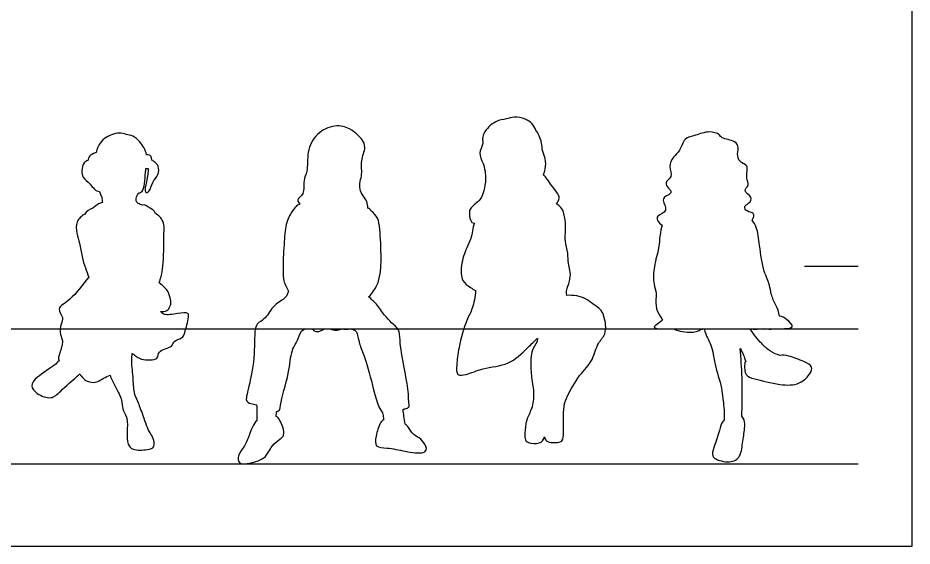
# Model space of a CAD drawing. Header units: millimetres. Extents: x 11.2 to 50.9, y -0.3 to 14.1.
# Drawn here: x 21.341 to 23.87, y 4.306 to 5.799 of the extents above; entities that cross this region are included whole.
import ezdxf

# ---------------------------------------------------------------- set-up
doc = ezdxf.new("R2010")
doc.units = ezdxf.units.MM
for name, color, linetype, true_color in [('AG-DIAGRAM', 7, 'Continuous', 0xfecc66), ('AG-GUIDE', 7, 'Continuous', 0xcccccc), ('AG-OUTLINE', 7, 'Continuous', 0x8000ff), ('X-VPRT', 6, 'Continuous', 0xff00ff)]:
    doc.layers.add(name, color=color, linetype=linetype, true_color=true_color)

msp = doc.modelspace()

# ---------------------------------------------------------------- linework, layer by layer
at = {"layer": 'AG-DIAGRAM'}
msp.add_line((18.0044, 4.5388), (23.7176, 4.5388), dxfattribs=at)
at = {"layer": 'AG-GUIDE'}
for p, q in [((23.5652, 5.0976), (23.7176, 5.0976)), ((18.0044, 4.9198), (23.7176, 4.9198))]:
    msp.add_line(p, q, dxfattribs=at)
at = {"layer": 'AG-OUTLINE'}
msp.add_lwpolyline([(22.2071, 4.9198), (22.2237, 4.9198)], dxfattribs=at)
for points, knots in [([(22.806, 5.4817), (22.8036, 5.4886), (22.7957, 5.5019), (22.7767, 5.5146), (22.744, 5.5215), (22.7223, 5.512), (22.6908, 5.5108), (22.6558, 5.4758), (22.6547, 5.4537), (22.6575, 5.4408), (22.6414, 5.4161), (22.6595, 5.3878), (22.6659, 5.3441), (22.659, 5.3114), (22.6525, 5.285), (22.6159, 5.261), (22.6181, 5.2419), (22.6212, 5.2192), (22.6313, 5.2193)], [-6.610371, -6.610371, -6.610371, -6.610371, -6.341212, -6.066651, -5.742536, -5.467429, -5.14877, -4.755719, -4.496897, -4.295521, -4.007116, -3.684779, -3.302669, -2.972307, -2.67512, -2.315756, -2.060817, -1.782789, -1.782789, -1.782789, -1.782789]), ([(22.3306, 5.2617), (22.3302, 5.268), (22.3309, 5.282), (22.2996, 5.3148), (22.3174, 5.3582), (22.3084, 5.395), (22.3273, 5.4322), (22.315, 5.4559), (22.3015, 5.469), (22.2793, 5.489), (22.2362, 5.4992), (22.183, 5.4742), (22.1567, 5.4217), (22.1624, 5.3653), (22.1462, 5.3408), (22.1536, 5.3011), (22.1267, 5.2862), (22.1356, 5.276), (22.1386, 5.2727)], [-5.302056, -5.302056, -5.302056, -5.302056, -5.051446, -4.690234, -4.31599, -3.965275, -3.609684, -3.332125, -3.084946, -2.778884, -2.408001, -1.984185, -1.552717, -1.132685, -0.828492, -0.483903, -0.208964, 0, 0, 0, 0]), ([(21.7047, 5.4124), (21.7035, 5.4194), (21.6973, 5.4362), (21.6724, 5.4658), (21.6515, 5.4678), (21.6317, 5.477), (21.5865, 5.4658), (21.568, 5.4406), (21.5618, 5.4188)], [-3.200738, -3.200738, -3.200738, -3.200738, -2.964998, -2.584013, -2.317592, -2.045432, -1.647974, -1.256643, -1.256643, -1.256643, -1.256643]), ([(22.8274, 5.355), (22.8294, 5.3603), (22.8336, 5.3775), (22.8352, 5.4016), (22.8222, 5.4242), (22.8243, 5.4452), (22.8144, 5.4695), (22.8086, 5.479), (22.806, 5.4817)], [-5.866754, -5.866754, -5.866754, -5.866754, -5.706892, -5.398441, -5.122043, -4.864942, -4.565331, -4.406451, -4.406451, -4.406451, -4.406451]), ([(23.4173, 5.2278), (23.4221, 5.2342), (23.4253, 5.25), (23.4021, 5.2502), (23.3922, 5.267), (23.4099, 5.2744), (23.4205, 5.2945), (23.3881, 5.3099), (23.4123, 5.3275), (23.398, 5.346), (23.4092, 5.3838), (23.3857, 5.388), (23.3731, 5.4091), (23.3812, 5.4326), (23.3708, 5.4532), (23.3305, 5.4574), (23.3264, 5.471), (23.2937, 5.4815), (23.2586, 5.4664), (23.2238, 5.4608), (23.2153, 5.4227), (23.1935, 5.4074), (23.1801, 5.3793), (23.1951, 5.3493), (23.1677, 5.3349), (23.1806, 5.3178), (23.1881, 5.3113), (23.1888, 5.3), (23.1545, 5.2915), (23.1854, 5.2519), (23.1471, 5.2412), (23.1489, 5.2259), (23.1574, 5.2161), (23.163, 5.2134)], [-8.89469, -8.89469, -8.89469, -8.89469, -8.639902, -8.373656, -8.14705, -7.901153, -7.645102, -7.341013, -7.078252, -6.802549, -6.449662, -6.188907, -5.90212, -5.606084, -5.333274, -4.962588, -4.748321, -4.413381, -4.027888, -3.681562, -3.323796, -3.008342, -2.680427, -2.354259, -2.065821, -1.818701, -1.620957, -1.449168, -1.145847, -0.797399, -0.473977, -0.263549, 0, 0, 0, 0]), ([(21.5618, 5.4188), (21.5499, 5.4141), (21.5439, 5.4099), (21.5388, 5.4006), (21.5389, 5.3959)], [0, 0, 0, 0, 0.2736389, 0.5848145, 0.5848145, 0.5848145, 0.5848145]), ([(21.7197, 5.3974), (21.7195, 5.406), (21.7131, 5.4133), (21.7073, 5.4128), (21.7047, 5.4124)], [0.6159281, 0.6159281, 0.6159281, 0.6159281, 0.87478, 1.0916162, 1.0916162, 1.0916162, 1.0916162]), ([(21.5389, 5.3959), (21.5349, 5.3946), (21.5254, 5.3913), (21.5211, 5.3669), (21.5229, 5.3467), (21.5458, 5.3319), (21.5611, 5.3083), (21.5715, 5.3087)], [0, 0, 0, 0, 0.224867, 0.526555, 0.79983, 1.134031, 1.481347, 1.481347, 1.481347, 1.481347]), ([(21.7092, 5.3737), (21.7091, 5.3681), (21.7084, 5.3559), (21.7054, 5.3376), (21.6967, 5.302), (21.7154, 5.3088), (21.7194, 5.3361), (21.7402, 5.3539), (21.7398, 5.3812), (21.7289, 5.3906), (21.723, 5.3955), (21.7197, 5.3974)], [0, 0, 0, 0, 0.235682, 0.502392, 0.809502, 0.986993, 1.282151, 1.579972, 1.859624, 2.069594, 2.261376, 2.261376, 2.261376, 2.261376]), ([(21.6817, 5.3038), (21.685, 5.3046), (21.6934, 5.306), (21.7007, 5.3328), (21.7006, 5.3543), (21.7025, 5.37), (21.703, 5.3738)], [-4.4476687, -4.4476687, -4.4476687, -4.4476687, -4.2660984, -3.9824503, -3.6590865, -3.5592445, -3.5592445, -3.5592445, -3.5592445]), ([(22.8643, 5.2734), (22.868, 5.2787), (22.8746, 5.2913), (22.8655, 5.3067), (22.8469, 5.3292), (22.8379, 5.3448), (22.8298, 5.3531), (22.8274, 5.355)], [-2.854049, -2.854049, -2.854049, -2.854049, -2.650868, -2.414194, -2.109721, -1.844156, -1.710033, -1.710033, -1.710033, -1.710033]), ([(21.5715, 5.3087), (21.5721, 5.3066), (21.574, 5.3011), (21.5764, 5.2959), (21.5781, 5.2929)], [-1.0482972, -1.0482972, -1.0482972, -1.0482972, -0.9858215, -0.8838513, -0.8838513, -0.8838513, -0.8838513]), ([(21.6937, 5.2698), (21.6892, 5.2704), (21.6807, 5.2745), (21.6739, 5.2814), (21.6751, 5.2915), (21.6772, 5.2956)], [-0.5949025, -0.5949025, -0.5949025, -0.5949025, -0.3828203, -0.211175, 0, 0, 0, 0]), ([(21.5798, 5.2775), (21.5761, 5.2765), (21.5677, 5.2742), (21.5546, 5.2606), (21.5332, 5.2529), (21.53, 5.2444)], [0, 0, 0, 0, 0.2093774, 0.4828978, 0.7982949, 0.7982949, 0.7982949, 0.7982949]), ([(21.7298, 5.2464), (21.73, 5.2533), (21.707, 5.2648), (21.6997, 5.2718), (21.6937, 5.2698)], [-3.0131697, -3.0131697, -3.0131697, -3.0131697, -2.6280229, -2.3660391, -2.3660391, -2.3660391, -2.3660391]), ([(22.1286, 5.2657), (22.1257, 5.2633), (22.1184, 5.2568), (22.0994, 5.2249), (22.0944, 5.1764), (22.0904, 5.1079), (22.092, 5.0811), (22.0897, 5.0594), (22.1005, 5.0367), (22.1064, 5.0264)], [-8.954707, -8.954707, -8.954707, -8.954707, -8.773987, -8.434822, -8.021012, -7.547477, -7.255055, -6.96688, -6.724372, -6.724372, -6.724372, -6.724372]), ([(22.1386, 5.2727), (22.133, 5.2707), (22.1279, 5.2683), (22.1284, 5.266), (22.1286, 5.2657)], [0.8086651, 0.8086651, 0.8086651, 0.8086651, 0.9911261, 1.0239665, 1.0239665, 1.0239665, 1.0239665]), ([(22.893, 5.0148), (22.8917, 5.0247), (22.8939, 5.0349), (22.9043, 5.0619), (22.9032, 5.0858), (22.8968, 5.1059), (22.8976, 5.1339), (22.8887, 5.1681), (22.8888, 5.1849), (22.8909, 5.2101), (22.8863, 5.2454), (22.8798, 5.2623), (22.8691, 5.2705), (22.8643, 5.2734)], [8.49514, 8.49514, 8.49514, 8.49514, 8.724085, 9.029262, 9.309412, 9.567812, 9.874447, 10.212864, 10.446414, 10.733676, 11.076053, 11.334841, 11.512606, 11.512606, 11.512606, 11.512606]), ([(21.53, 5.2444), (21.5211, 5.2396), (21.5034, 5.2247), (21.5069, 5.1898), (21.5167, 5.1625), (21.5209, 5.1244), (21.5315, 5.0927), (21.5378, 5.075), (21.5413, 5.0664)], [0, 0, 0, 0, 0.316666, 0.640353, 0.952671, 1.305489, 1.637969, 1.939619, 1.939619, 1.939619, 1.939619]), ([(21.7404, 5.0503), (21.7444, 5.0626), (21.7528, 5.0858), (21.7538, 5.171), (21.7542, 5.202), (21.7541, 5.2258), (21.7386, 5.2415), (21.7298, 5.2464)], [0, 0, 0, 0, 0.356124, 0.879371, 1.204675, 1.469803, 1.785107, 1.785107, 1.785107, 1.785107]), ([(22.3329, 5.0103), (22.3439, 5.0225), (22.3587, 5.0425), (22.3666, 5.0776), (22.3694, 5.1204), (22.3652, 5.2007), (22.3608, 5.233), (22.3473, 5.2477), (22.3403, 5.253)], [7.112923, 7.112923, 7.112923, 7.112923, 7.466191, 7.805576, 8.195112, 8.717934, 9.049978, 9.348859, 9.348859, 9.348859, 9.348859]), ([(22.6313, 5.2193), (22.6277, 5.2054), (22.6237, 5.1744), (22.6092, 5.1498), (22.5922, 5.0999), (22.5949, 5.0551), (22.616, 5.0402), (22.6302, 5.0312), (22.6352, 5.0283)], [-9.617364, -9.617364, -9.617364, -9.617364, -9.241648, -8.936683, -8.529277, -8.164776, -7.858167, -7.708615, -7.708615, -7.708615, -7.708615]), ([(23.163, 5.2134), (23.1604, 5.2048), (23.155, 5.1804), (23.1553, 5.1487), (23.1386, 5.0976), (23.1373, 5.047), (23.1491, 5.0211), (23.1416, 4.9847), (23.1555, 4.9589), (23.1621, 4.9482), (23.1642, 4.9448)], [-6.909347, -6.909347, -6.909347, -6.909347, -6.658354, -6.283396, -5.833943, -5.402568, -5.081683, -4.718722, -4.376816, -4.190268, -4.190268, -4.190268, -4.190268]), ([(23.495, 4.9564), (23.4936, 4.9684), (23.484, 4.988), (23.4699, 5.0176), (23.4685, 5.0456), (23.4482, 5.0833), (23.4386, 5.1542), (23.4323, 5.2064), (23.422, 5.2212), (23.4173, 5.2278)], [-2.806311, -2.806311, -2.806311, -2.806311, -2.473485, -2.096514, -1.762532, -1.344949, -0.788006, -0.320583, 0, 0, 0, 0]), ([(21.5413, 5.0664), (21.5231, 5.0462), (21.4943, 5.0009), (21.4466, 4.9801), (21.4718, 4.9515), (21.4612, 4.9343), (21.4589, 4.9035), (21.4705, 4.8861), (21.46, 4.8523), (21.4535, 4.8372), (21.4575, 4.8299)], [8.410731, 8.410731, 8.410731, 8.410731, 8.933835, 9.322778, 9.629044, 9.890563, 10.216648, 10.48744, 10.843573, 11.107342, 11.107342, 11.107342, 11.107342]), ([(21.7444, 4.969), (21.7505, 4.9694), (21.7637, 4.9691), (21.7708, 4.9834), (21.7758, 4.9928), (21.7681, 5.028), (21.7526, 5.0404), (21.7404, 5.0503)], [-5.42162, -5.42162, -5.42162, -5.42162, -5.164003, -4.940261, -4.745364, -4.398365, -4.070847, -4.070847, -4.070847, -4.070847]), ([(22.1064, 5.0264), (22.1042, 5.0202), (22.0997, 5.0056), (22.0633, 4.9898), (22.0433, 4.9494), (22.0232, 4.9396), (22.0081, 4.9252), (22.0128, 4.8455), (21.9963, 4.7655), (21.9899, 4.7392), (21.9838, 4.7135), (21.9975, 4.7092), (22.0159, 4.7051)], [-6.374163, -6.374163, -6.374163, -6.374163, -6.112182, -5.751614, -5.361143, -5.094412, -4.853106, -4.339205, -3.790754, -3.402232, -3.135766, -2.871946, -2.871946, -2.871946, -2.871946]), ([(22.4303, 4.6928), (22.4341, 4.6936), (22.4417, 4.6955), (22.4498, 4.6996), (22.4446, 4.7165), (22.4467, 4.7458), (22.4323, 4.8112), (22.4203, 4.886), (22.421, 4.9193), (22.3965, 4.9375), (22.3776, 4.9584), (22.3558, 4.9911), (22.3407, 5.004), (22.3329, 5.0103)], [3.223511, 3.223511, 3.223511, 3.223511, 3.360023, 3.528483, 3.745306, 4.052654, 4.527647, 5.033101, 5.348827, 5.645791, 5.955199, 6.311122, 6.624795, 6.624795, 6.624795, 6.624795]), ([(22.6352, 5.0283), (22.6342, 5.0115), (22.6278, 4.9763), (22.6083, 4.9454), (22.5865, 4.8675), (22.5823, 4.8212), (22.5803, 4.7859), (22.6124, 4.7908), (22.6564, 4.8108), (22.7325, 4.8167), (22.7714, 4.8564), (22.8014, 4.885), (22.8105, 4.8934)], [0, 0, 0, 0, 0.40125, 0.748407, 1.24963, 1.652474, 1.939689, 2.210312, 2.610616, 3.090832, 3.568808, 3.777495, 3.777495, 3.777495, 3.777495]), ([(22.9971, 4.958), (22.9988, 4.9591), (22.9903, 4.9765), (22.9663, 4.9892), (22.9481, 5.0087), (22.911, 5.0164), (22.893, 5.0148)], [6.047649, 6.047649, 6.047649, 6.047649, 6.275342, 6.581361, 6.874032, 7.294112, 7.294112, 7.294112, 7.294112]), ([(21.6644, 4.8508), (21.6734, 4.8443), (21.6859, 4.8308), (21.7414, 4.831), (21.7342, 4.8598), (21.7799, 4.8671), (21.7791, 4.8867), (21.8068, 4.893), (21.8135, 4.909), (21.8239, 4.9516), (21.8243, 4.9676), (21.7913, 4.9636), (21.7545, 4.9572), (21.7475, 4.9659), (21.7444, 4.969)], [14.892495, 14.892495, 14.892495, 14.892495, 15.2042, 15.583356, 15.83026, 16.182195, 16.404823, 16.682192, 16.923924, 17.307012, 17.497693, 17.806963, 18.158743, 18.367417, 18.367417, 18.367417, 18.367417]), ([(22.8305, 4.6148), (22.8309, 4.6104), (22.8334, 4.5998), (22.8631, 4.5973), (22.8834, 4.6016), (22.884, 4.6306), (22.883, 4.7026), (22.8945, 4.73), (22.9277, 4.7913), (22.9689, 4.8294), (22.9783, 4.881), (23.0072, 4.9032), (23.0036, 4.942), (22.9971, 4.958)], [0, 0, 0, 0, 0.204925, 0.438905, 0.671816, 0.958944, 1.435802, 1.757246, 2.216874, 2.645927, 3.036801, 3.361473, 3.766803, 3.766803, 3.766803, 3.766803]), ([(23.1642, 4.9448), (23.1583, 4.9404), (23.1485, 4.9315), (23.1365, 4.9253), (23.1521, 4.9197), (23.1705, 4.9202), (23.1907, 4.9202), (23.1945, 4.9201)], [0, 0, 0, 0, 0.289096, 0.467666, 0.654322, 1.016711, 1.096146, 1.096146, 1.096146, 1.096146]), ([(23.4497, 4.921), (23.4612, 4.9185), (23.4957, 4.9214), (23.5423, 4.9201), (23.5177, 4.9476), (23.502, 4.9546), (23.495, 4.9564)], [0.376754, 0.376754, 0.376754, 0.376754, 0.806947, 1.183201, 1.53912, 1.793936, 1.793936, 1.793936, 1.793936]), ([(22.0729, 4.6867), (22.0833, 4.6871), (22.0808, 4.711), (22.1099, 4.7924), (22.1119, 4.8586), (22.1354, 4.8906), (22.1425, 4.9225), (22.1611, 4.9198), (22.1734, 4.9198)], [-2.369812, -2.369812, -2.369812, -2.369812, -2.102872, -1.483586, -0.988486, -0.615375, -0.274139, 0, 0, 0, 0]), ([(22.1734, 4.9198), (22.1778, 4.9156), (22.1871, 4.9086), (22.2008, 4.9162), (22.2071, 4.9198)], [-5.3852935, -5.3852935, -5.3852935, -5.3852935, -5.1703165, -4.9117384, -4.9117384, -4.9117384, -4.9117384]), ([(22.2237, 4.9198), (22.2293, 4.9176), (22.2398, 4.9155), (22.2545, 4.9184), (22.2592, 4.92)], [5.3081141, 5.3081141, 5.3081141, 5.3081141, 5.5448576, 5.6875597, 5.6875597, 5.6875597, 5.6875597]), ([(22.2592, 4.92), (22.2634, 4.9193), (22.2728, 4.9195), (22.2842, 4.9206), (22.3008, 4.9148), (22.3037, 4.8837), (22.3191, 4.848), (22.341, 4.7782), (22.3572, 4.6998), (22.3723, 4.6832)], [0.060237, 0.060237, 0.060237, 0.060237, 0.256542, 0.485979, 0.738062, 1.052858, 1.446148, 2.022785, 2.627051, 2.627051, 2.627051, 2.627051]), ([(23.1945, 4.9201), (23.2042, 4.916), (23.2374, 4.9071), (23.2685, 4.9134), (23.2727, 4.9197)], [0.4186867, 0.4186867, 0.4186867, 0.4186867, 0.8444201, 1.1858974, 1.1858974, 1.1858974, 1.1858974]), ([(23.282, 4.9198), (23.2871, 4.8992), (23.3053, 4.8751), (23.3101, 4.819), (23.3337, 4.7546), (23.3363, 4.6987), (23.34, 4.6796), (23.338, 4.6628)], [0.642153, 0.642153, 0.642153, 0.642153, 1.069581, 1.545399, 2.085734, 2.559964, 2.9108, 2.9108, 2.9108, 2.9108]), ([(23.4956, 4.845), (23.4866, 4.8478), (23.4684, 4.8559), (23.4436, 4.8775), (23.4211, 4.9055), (23.4122, 4.9199)], [0, 0, 0, 0, 0.325788, 0.679865, 1.119738, 1.119738, 1.119738, 1.119738]), ([(22.8105, 4.8934), (22.8104, 4.8803), (22.7921, 4.8646), (22.7908, 4.8172), (22.7942, 4.7717), (22.8017, 4.7381), (22.796, 4.6937), (22.7775, 4.6638), (22.7743, 4.6268), (22.7749, 4.6056), (22.7844, 4.5974), (22.8176, 4.5934), (22.8274, 4.6049), (22.8305, 4.6148)], [0, 0, 0, 0, 0.297637, 0.706005, 1.110329, 1.459795, 1.848756, 2.203893, 2.565173, 2.827095, 3.023426, 3.352201, 3.621818, 3.621818, 3.621818, 3.621818]), ([(23.3887, 4.6729), (23.3888, 4.6809), (23.3893, 4.7124), (23.3901, 4.7834), (23.3861, 4.8371), (23.3833, 4.8646)], [4.46237, 4.46237, 4.46237, 4.46237, 4.670451, 5.229684, 5.787769, 5.787769, 5.787769, 5.787769]), ([(21.6014, 4.7888), (21.6061, 4.7779), (21.6202, 4.7496), (21.6366, 4.7204), (21.6346, 4.693), (21.652, 4.6706), (21.6496, 4.6298), (21.6493, 4.5935), (21.6664, 4.5758), (21.7062, 4.5777), (21.7305, 4.5839), (21.723, 4.6165), (21.71, 4.6297), (21.6933, 4.6814), (21.6788, 4.718), (21.6683, 4.7406), (21.6674, 4.784), (21.6612, 4.8324), (21.6635, 4.8449), (21.6644, 4.8508)], [1.050635, 1.050635, 1.050635, 1.050635, 1.27448, 1.652581, 1.936682, 2.228366, 2.594563, 2.934904, 3.195025, 3.553775, 3.812022, 4.105994, 4.361074, 4.778651, 5.14343, 5.420925, 5.800976, 6.200354, 6.443784, 6.443784, 6.443784, 6.443784]), ([(23.3994, 4.8277), (23.3973, 4.8269), (23.3952, 4.8162), (23.3973, 4.7868), (23.4268, 4.7781), (23.4959, 4.7604), (23.5514, 4.7602), (23.5829, 4.7927), (23.5898, 4.8145), (23.5629, 4.8289), (23.523, 4.8436), (23.5049, 4.8467), (23.4956, 4.845)], [0, 0, 0, 0, 0.207052, 0.533958, 0.863243, 1.402646, 1.873105, 2.280687, 2.545676, 2.870267, 3.298141, 3.588951, 3.588951, 3.588951, 3.588951]), ([(21.4575, 4.8299), (21.4529, 4.8256), (21.4445, 4.8164), (21.3947, 4.7859), (21.3739, 4.759), (21.3943, 4.7349), (21.4362, 4.7188), (21.4616, 4.7447), (21.5001, 4.7795), (21.5137, 4.7907), (21.5162, 4.7931)], [0, 0, 0, 0, 0.248579, 0.686646, 0.996319, 1.288515, 1.650224, 1.984056, 2.432248, 2.554331, 2.554331, 2.554331, 2.554331]), ([(21.5162, 4.7931), (21.5215, 4.7836), (21.5381, 4.7665), (21.5676, 4.7695), (21.5823, 4.7816), (21.5951, 4.7865), (21.6014, 4.7888)], [0, 0, 0, 0, 0.327241, 0.622394, 0.870305, 1.126859, 1.126859, 1.126859, 1.126859]), ([(22.0159, 4.7051), (22.0164, 4.6967), (22.017, 4.6799), (22.0168, 4.6668), (22.0166, 4.6603)], [-0.5416065, -0.5416065, -0.5416065, -0.5416065, -0.253746, 0, 0, 0, 0]), ([(22.0712, 4.6724), (22.0714, 4.6752), (22.0716, 4.6789), (22.0725, 4.6846), (22.0729, 4.6867)], [0, 0, 0, 0, 0.1654374, 0.2596568, 0.2596568, 0.2596568, 0.2596568]), ([(22.3723, 4.6832), (22.3728, 4.6806), (22.3743, 4.6727), (22.3747, 4.6662), (22.3748, 4.6616)], [-0.3189506, -0.3189506, -0.3189506, -0.3189506, -0.2147407, 0, 0, 0, 0]), ([(22.4359, 4.6509), (22.4347, 4.6584), (22.4331, 4.6696), (22.4311, 4.6859), (22.4303, 4.6928)], [0, 0, 0, 0, 0.2724146, 0.4633695, 0.4633695, 0.4633695, 0.4633695]), ([(22.0166, 4.6603), (22.0069, 4.6525), (21.9938, 4.6163), (21.9821, 4.5865), (21.9614, 4.564), (21.9648, 4.5376), (21.9911, 4.5387), (22.0427, 4.5498), (22.0567, 4.5904), (22.0815, 4.6078), (22.0954, 4.6192), (22.0921, 4.6415), (22.079, 4.6705), (22.0712, 4.6724)], [0.0823, 0.0823, 0.0823, 0.0823, 0.480466, 0.84229, 1.16712, 1.43437, 1.717143, 2.145686, 2.529169, 2.856581, 3.093591, 3.381208, 3.736963, 3.736963, 3.736963, 3.736963]), ([(22.3748, 4.6616), (22.3726, 4.6627), (22.3631, 4.6525), (22.3536, 4.6181), (22.3491, 4.5837), (22.3889, 4.5846), (22.4337, 4.574), (22.4876, 4.5653), (22.5009, 4.582), (22.482, 4.6113), (22.459, 4.6186), (22.4471, 4.6407), (22.4399, 4.6487), (22.4359, 4.6509)], [0, 0, 0, 0, 0.192184, 0.551783, 0.849911, 1.166162, 1.578887, 1.988991, 2.204483, 2.519407, 2.803003, 3.084385, 3.290305, 3.290305, 3.290305, 3.290305]), ([(23.338, 4.6628), (23.3355, 4.6597), (23.3296, 4.6527), (23.3234, 4.6234), (23.3062, 4.5784), (23.3028, 4.5538), (23.3491, 4.5395), (23.3857, 4.5531), (23.39, 4.5977), (23.397, 4.6371), (23.3966, 4.6619), (23.3913, 4.6696), (23.3887, 4.6729)], [0, 0, 0, 0, 0.212477, 0.546933, 0.979792, 1.250766, 1.646345, 2.005535, 2.398535, 2.796584, 3.091906, 3.308865, 3.308865, 3.308865, 3.308865])]:
    msp.add_open_spline(points, degree=3, knots=knots, dxfattribs=at)
for points in [[(21.703, 5.3738), (21.705, 5.3734), (21.7071, 5.3734), (21.7092, 5.3737)], [(21.5781, 5.2929), (21.5788, 5.2877), (21.5794, 5.2827), (21.5798, 5.2775)], [(21.6772, 5.2956), (21.6789, 5.2982), (21.6804, 5.3009), (21.6817, 5.3038)], [(22.3403, 5.253), (22.3389, 5.2573), (22.3352, 5.2596), (22.3306, 5.2617)], [(23.2727, 4.9197), (23.2758, 4.9197), (23.279, 4.9197), (23.282, 4.9198)], [(23.4122, 4.9199), (23.4243, 4.9192), (23.4389, 4.9194), (23.4497, 4.921)], [(23.3833, 4.8646), (23.3915, 4.8518), (23.3953, 4.8404), (23.3994, 4.8277)]]:
    msp.add_open_spline(points, degree=3, dxfattribs=at)
at = {"layer": 'X-VPRT'}
msp.add_lwpolyline([(17.852, 5.8299), (17.852, 4.3059), (23.87, 4.3059), (23.87, 5.8299)], close=True, dxfattribs=at)

doc.saveas('drawing.dxf')
